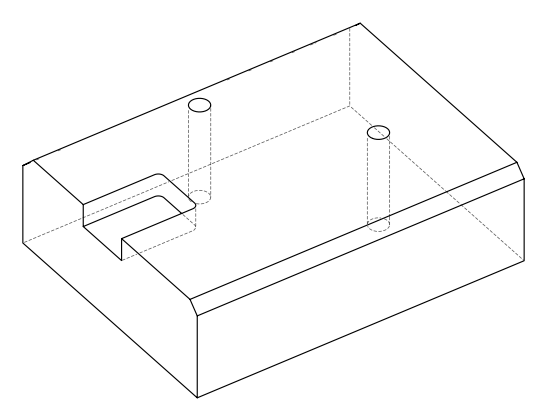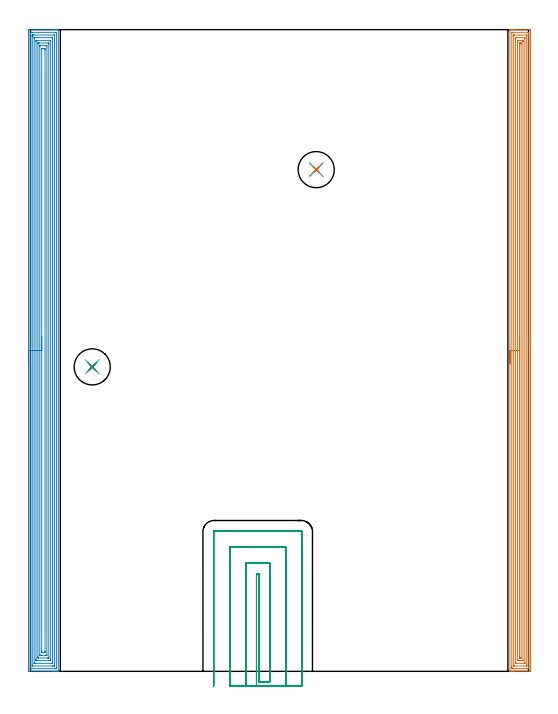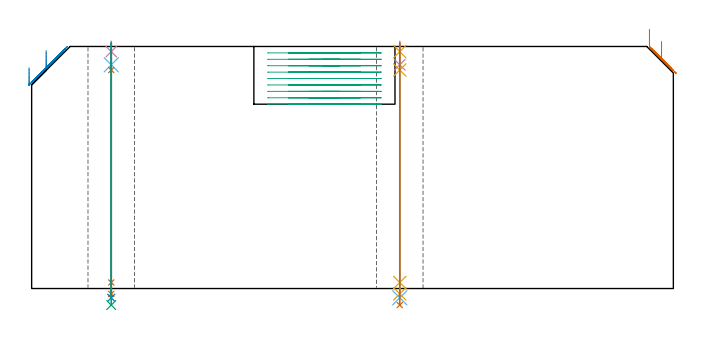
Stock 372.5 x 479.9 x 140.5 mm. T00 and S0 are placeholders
(PLAN: 13 operations, 10 tool changes, 78.2 min)
(1 AREA_MILL | FG_CHAMFER_SURFACE | UGT0205_001 | 23.28 min | 56897 mm3)
(2 AREA_MILL_1 | FG_CHAMFER_SURFACE_1 | UGT0205_001 | 31.12 min | 119316 mm3)
(3 MILL_SLOT | SLOT_PARTIAL_RECTANGULAR | NXT0201_012 | Follow Part, ap 4, ae 75% | 19.93 min | 308588 mm3)
(4 SPOT_DRILL | STEP1HOLE | NXT0321_9005460120000 | 0.05 min | 167 mm3)
(5 SPOT_DRILL_1 | STEP1HOLE_1 | NXT0321_9005460120000 | 0.05 min | 139 mm3)
(6 DRILL_BLIND_HOLE_INTO_CENTER | STEP1HOLE | UGT0301_191 | 0.05 min | 283 mm3)
(7 GUN_DRILL_THROUGH_HOLE | STEP1HOLE | UGT0307_003 | 0.64 min | 5004 mm3)
(8 SPADE_DRILL_TO_ENLARGE_THROUGH_HOLE | STEP1HOLE | UGT0306_008 | 0.59 min | 28286 mm3)
(9 DRILL_TO_ENLARGE_THROUGH_HOLE | STEP1HOLE | UGT0301_389 | 0.61 min | 46581 mm3)
(10 DRILL_BLIND_HOLE_INTO_CENTER_1 | STEP1HOLE_1 | UGT0301_191 | 0.05 min | 300 mm3)
(11 GUN_DRILL_THROUGH_HOLE_1 | STEP1HOLE_1 | UGT0307_003 | 0.64 min | 4966 mm3)
(12 SPADE_DRILL_TO_ENLARGE_THROUGH_HOLE_1 | STEP1HOLE_1 | UGT0306_008 | 0.59 min | 28318 mm3)
(13 DRILL_TO_ENLARGE_THROUGH_HOLE_1 | STEP1HOLE_1 | UGT0301_389 | 0.61 min | 46630 mm3)
(TOOL UGT0205_001 | Chamfer Mill 20 x 3 x 45 deg. | D20 FL50 Z2)
(TOOL NXT0201_012 | ENDMILL 16mm [2P460-1600-NA 1630] | D16 FL38 Z6)
(TOOL NXT0321_9005460120000 | NC Spot Drill, 142deg, 12mm, Carbide, Uncoated | D12 PA142 FL30 Z2)
(TOOL UGT0301_191 | Twist Drill 7.1 mm | D7.1 PA118 FL66 Z2)
(TOOL UGT0307_003 | Gun Drill 7 mm | D7 PA130 FL24 Z1)
(TOOL UGT0306_008 | Spade Drill 17.5mm | D17.5 PA132 FL10 Z2)
(TOOL UGT0301_389 | Twist Drill 27 mm | D27 PA118 FL165 Z2)
(OP 1 AREA_MILL)
G17 G21 G94 G90
T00 M6
G54
G17 G0 G90 X358.6 Y229.95 S1061 M3
G43 Z150.5 H0
G94 G1 Y229.988 Z149.628 F250.
Y230.102 Z148.763
Y230.291 Z147.912
Y230.553 Z147.08
Y230.887 Z146.274
Y231.29 Z145.5
Y231.758 Z144.764
Y232.29 Z144.072
Y232.879 Z143.429
Y233.522 Z142.839
Y234.214 Z142.308
Y234.95 Z141.84
Y235.724 Z141.437
Y236.53 Z141.103
Y237.362 Z140.841
Y238.214 Z140.652
Y239.078 Z140.538
Y239.95 Z140.5
Y479.733
X358.603 Y479.89 Z140.488
X358.647 Y479.893 Z140.444
X359.032 Y479.9 Z140.067
X359.4 Z139.699
X360.067 Z139.028
X361.291 Z137.806
X361.848 Z137.246
X362.46 Z136.635
X373.423 Z125.674
X373.704 Y479.898 Z125.394
X373.992 Y479.89 Z125.106
X373.999 Y479.602 Z125.099
X374. Y0.928 Z125.1
X373.999 Y0.614 Z125.101
X373.994 Y0.042 Z125.104
X373.992 Y0.008 Z125.106
X373.423 Y0. Z125.674
X361.848 Z137.246
X361.291 Z137.806
X360.958 Z138.139
X360.401 Z138.696
X360.067 Z139.028
X359.4 Z139.699
X359.032 Z140.067
X358.649 Z140.442
X358.603 Y0.01 Z140.488
X358.6 Y0.167 Z140.5
Y239.95
X360.014 Z139.086
Y477.553
X360.015 Y477.606 Z139.085
X360.018 Y477.712 Z139.082
X360.024 Y477.89 Z139.076
X360.067 Y477.892 Z139.033
X360.56 Y477.899 Z138.54
X371.642 Z127.458
X372.137 Y477.897 Z126.963
X372.533 Y477.89 Z126.567
X372.579 Y477.5 Z126.521
X372.582 Y477.451 Z126.518
X372.586 Y476.607 Z126.514
Y476.554
X372.585 Y2.294 Z126.515
X372.582 Y2.188 Z126.518
X372.576 Y2.01 Z126.524
X372.533 Y2.008 Z126.567
X372.04 Y2.001 Z127.06
X360.958 Z138.142
X360.463 Y2.003 Z138.637
X360.067 Y2.01 Z139.033
X360.021 Y2.4 Z139.079
X360.018 Y2.449 Z139.082
X360.014 Y3.293 Z139.086
Y3.346
Y239.95
X361.428 Z137.672
X361.429 Y475.714 Z137.671
Y475.819
X361.432 Y475.871 Z137.668
X361.434 Y475.888 Z137.666
X361.478 Y475.893 Z137.622
X361.663 Y475.899 Z137.437
X370.937 Z128.163
X371.061 Y475.896 Z128.039
X371.155 Y475.89 Z127.945
X371.165 Y475.852 Z127.935
X371.168 Y475.714 Z127.932
X371.171 Y475.294 Z127.929
Y4.186
Y4.081
X371.168 Y4.029 Z127.932
X371.165 Y4.012 Z127.935
X371.122 Y4.007 Z127.978
X370.937 Y4.001 Z128.163
X361.663 Z137.437
X361.539 Y4.005 Z137.561
X361.445 Y4.01 Z137.655
X361.435 Y4.048 Z137.665
X361.432 Y4.186 Z137.668
X361.429 Y4.606 Z137.671
X361.428 Y239.95 Z137.672
X362.843 Z136.257
Y473.035
X362.846 Y473.82 Z136.254
X362.85 Y473.874 Z136.25
X362.853 Y473.89 Z136.247
X362.875 Y473.892 Z136.225
X362.982 Y473.897 Z136.118
X363.198 Y473.899 Z135.902
X369.414 Z129.686
X369.621 Y473.897 Z129.479
X369.724 Y473.893 Z129.376
X369.746 Y473.89 Z129.354
X369.751 Y473.878 Z129.349
X369.752 Y473.84 Z129.348
X369.757 Y473.14 Z129.343
Y473.035
Y6.865
X369.753 Y6.08 Z129.347
X369.75 Y6.026 Z129.35
X369.747 Y6.01 Z129.353
X369.725 Y6.008 Z129.375
X369.618 Y6.003 Z129.482
X369.402 Y6.001 Z129.698
X363.186 Z135.914
X362.979 Y6.003 Z136.121
X362.876 Y6.007 Z136.224
X362.854 Y6.01 Z136.246
X362.849 Y6.022 Z136.251
X362.848 Y6.06 Z136.252
X362.843 Y6.76 Z136.257
Y6.865
Y239.95
X364.257 Z134.843
Y471.512
X364.259 Y471.775 Z134.841
X364.261 Y471.85 Z134.839
X364.264 Y471.888 Z134.836
X364.277 Y471.89 Z134.823
X364.357 Y471.895 Z134.743
X364.519 Y471.899 Z134.581
X367.432 Y471.9 Z131.668
X368.081 Y471.898 Z131.019
X368.327 Y471.895 Z130.773
X368.337 Y471.886 Z130.763
X368.34 Y471.882 Z130.76
X368.343 Y471.249 Z130.757
Y470.986
Y8.388
X368.341 Y8.125 Z130.759
X368.339 Y8.051 Z130.761
X368.336 Y8.012 Z130.764
X368.323 Y8.01 Z130.777
X368.243 Y8.005 Z130.857
X368.081 Y8.001 Z131.019
X365.168 Y8. Z133.932
X364.519 Y8.002 Z134.581
X364.273 Y8.005 Z134.827
X364.263 Y8.015 Z134.837
X364.26 Y8.018 Z134.84
X364.257 Y8.651 Z134.843
Y8.914
Y239.95
X365.671 Z133.429
X365.672 Y469.463 Z133.428
X365.674 Y469.778 Z133.426
X365.676 Y469.856 Z133.424
X365.678 Y469.887 Z133.422
X365.719 Y469.89 Z133.381
X365.867 Y469.897 Z133.233
X366.3 Y469.899 Z132.8
X366.758 Y469.897 Z132.342
X366.897 Y469.89 Z132.203
X366.922 Y469.884 Z132.178
X366.924 Y469.836 Z132.176
X366.927 Y469.727 Z132.173
X366.928 Y469.463 Z132.172
X366.929 Y468.832 Z132.171
X366.928 Y10.437 Z132.172
X366.926 Y10.122 Z132.174
X366.924 Y10.044 Z132.176
X366.922 Y10.013 Z132.178
X366.881 Y10.01 Z132.219
X366.733 Y10.003 Z132.367
X366.3 Y10.001 Z132.8
X365.842 Y10.003 Z133.258
X365.703 Y10.01 Z133.397
X365.678 Y10.016 Z133.422
X365.676 Y10.064 Z133.424
X365.673 Y10.173 Z133.427
X365.672 Y10.437 Z133.428
X365.671 Y11.068 Z133.429
Y239.95
Y240.822 Z133.467
Y241.687 Z133.581
Y242.538 Z133.77
Y243.37 Z134.032
Y244.176 Z134.366
Y244.95 Z134.769
Y245.686 Z135.237
Y246.378 Z135.768
Y247.021 Z136.358
Y247.61 Z137.001
Y248.142 Z137.693
Y248.61 Z138.429
Y249.013 Z139.203
Y249.347 Z140.009
Y249.609 Z140.841
Y249.798 Z141.692
Y249.912 Z142.557
Y249.95 Z143.429
G0 Z150.5
M5
M2
(OP 2 AREA_MILL_1)
G17 G21 G94 G90
T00 M6
G54
G17 G0 G90 X-1.5 Y229.95 S1061 M3
G43 Z150.5 H0
Z128.2
G94 G1 Y229.988 Z127.328 F250.
Y230.102 Z126.464
Y230.291 Z125.612
Y230.553 Z124.78
Y230.887 Z123.974
Y231.29 Z123.2
Y231.758 Z122.464
Y232.29 Z121.772
Y232.879 Z121.129
Y233.522 Z120.54
Y234.214 Z120.009
Y234.95 Z119.54
Y235.724 Z119.137
Y236.53 Z118.803
Y237.362 Z118.541
Y238.214 Z118.352
Y239.078 Z118.238
Y239.95 Z118.2
Y479.286
X-1.496 Y479.662 Z118.202
X-1.492 Y479.89 Z118.206
X-1.26 Y479.9 Z118.437
X17.016 Z136.711
X17.625 Z137.319
X18.179 Z137.876
X18.511 Z138.207
X19.065 Z138.762
X19.397 Z139.092
X20.061 Z139.76
X20.413 Z140.113
X20.774 Y479.893 Z140.465
X20.797 Y479.89 Z140.488
X20.8 Y479.733 Z140.5
Y0.167
X20.797 Y0.01 Z140.488
X20.774 Y0.008 Z140.465
X20.413 Y0. Z140.112
X20.061 Z139.76
X19.397 Z139.092
X18.179 Z137.876
X17.625 Z137.319
X5.94 Z125.637
X-0.983 Y0.001 Z118.714
X-1.199 Y0.003 Z118.498
X-1.492 Y0.008 Z118.206
X-1.494 Y0.099 Z118.203
X-1.499 Y0.614 Z118.201
X-1.5 Y1.134 Z118.2
Y239.95
X-0.086 Z119.614
Y477.489
X-0.084 Y477.721 Z119.616
X-0.082 Y477.83 Z119.618
X-0.079 Y477.877 Z119.621
X-0.004 Y477.89 Z119.696
X0.394 Y477.898 Z120.094
X0.789 Y477.9 Z120.489
X1.278 Z120.978
X19.001 Z138.701
X19.251 Y477.898 Z138.951
X19.357 Y477.893 Z139.057
X19.375 Y477.89 Z139.075
X19.379 Y477.877 Z139.079
X19.383 Y477.828 Z139.083
X19.385 Y477.722 Z139.085
X19.386 Y2.411 Z139.086
X19.384 Y2.18 Z139.084
X19.382 Y2.07 Z139.082
X19.379 Y2.023 Z139.079
X19.304 Y2.01 Z139.004
X18.906 Y2.002 Z138.606
X18.511 Y2.001 Z138.211
X18.022 Y2. Z137.722
X0.299 Z119.999
X0.049 Y2.002 Z119.749
X-0.057 Y2.007 Z119.643
X-0.075 Y2.01 Z119.625
X-0.079 Y2.023 Z119.621
X-0.083 Y2.072 Z119.617
X-0.085 Y2.178 Z119.615
X-0.086 Y239.95 Z119.614
X1.328 Z121.028
X1.329 Y474.821 Z121.029
X1.33 Y475.169 Z121.03
X1.334 Y475.714 Z121.034
X1.335 Y475.879 Z121.035
X1.497 Y475.893 Z121.197
X1.675 Y475.897 Z121.375
X2.377 Y475.9 Z122.077
X2.561 Z122.261
X17.625 Y475.899 Z137.325
X17.809 Y475.896 Z137.509
X17.932 Y475.891 Z137.632
X17.966 Y475.887 Z137.666
X17.967 Y475.872 Z137.667
X17.969 Y475.83 Z137.669
X17.971 Y475.714 Z137.671
Y5.079
X17.97 Y4.731 Z137.67
X17.966 Y4.186 Z137.666
X17.965 Y4.021 Z137.665
X17.803 Y4.007 Z137.503
X17.625 Y4.003 Z137.325
X16.923 Y4. Z136.623
X16.739 Z136.439
X1.675 Y4.001 Z121.375
X1.491 Y4.004 Z121.191
X1.368 Y4.009 Z121.068
X1.335 Y4.013 Z121.035
X1.333 Y4.028 Z121.033
X1.331 Y4.07 Z121.031
X1.329 Y4.186 Z121.029
X1.328 Y239.95 Z121.028
X2.743 Z122.443
Y473.035
X2.747 Y473.741 Z122.447
X2.75 Y473.845 Z122.45
X2.756 Y473.89 Z122.456
X2.804 Y473.892 Z122.504
X3.018 Y473.896 Z122.718
X3.447 Y473.9 Z123.147
X3.475 Z123.175
X15.881 Z135.581
X16.29 Y473.896 Z135.99
X16.494 Y473.892 Z136.194
X16.541 Y473.89 Z136.241
X16.55 Y473.862 Z136.25
X16.552 Y473.799 Z136.252
X16.557 Y473.219 Z136.257
Y6.865
X16.553 Y6.159 Z136.253
X16.55 Y6.055 Z136.25
X16.544 Y6.01 Z136.244
X16.496 Y6.008 Z136.196
X16.282 Y6.004 Z135.982
X15.853 Y6. Z135.553
X15.825 Z135.525
X3.419 Z123.119
X3.01 Y6.004 Z122.71
X2.806 Y6.008 Z122.506
X2.759 Y6.01 Z122.459
X2.75 Y6.038 Z122.45
X2.748 Y6.101 Z122.448
X2.743 Y6.681 Z122.443
Y239.95
X4.157 Z123.857
X4.158 Y471.249 Z123.858
X4.159 Y471.425 Z123.859
X4.164 Y471.604 Z123.864
X4.178 Y471.89 Z123.878
X4.333 Y471.895 Z124.033
X4.574 Y471.899 Z124.274
X14.321 Y471.9 Z134.021
X14.967 Y471.898 Z134.667
X15.059 Y471.895 Z134.759
X15.114 Y471.89 Z134.814
X15.136 Y471.877 Z134.836
X15.138 Y471.782 Z134.838
X15.142 Y471.427 Z134.842
X15.143 Y471.249 Z134.843
Y471.071
X15.142 Y8.651 Z134.842
X15.141 Y8.475 Z134.841
X15.136 Y8.296 Z134.836
X15.122 Y8.01 Z134.822
X14.967 Y8.005 Z134.667
X14.726 Y8.001 Z134.426
X4.979 Y8. Z124.679
X4.333 Y8.002 Z124.033
X4.241 Y8.005 Z123.941
X4.186 Y8.01 Z123.886
X4.164 Y8.023 Z123.864
X4.162 Y8.118 Z123.862
X4.158 Y8.473 Z123.858
X4.157 Y8.651 Z123.857
Y8.829
Y239.95
X5.571 Z125.271
X5.572 Y469.463 Z125.272
X5.574 Y469.732 Z125.274
X5.577 Y469.866 Z125.277
X5.578 Y469.89 Z125.278
X5.61 Y469.894 Z125.31
X5.673 Y469.898 Z125.373
X6.106 Y469.9 Z125.806
X6.558 Z126.258
X13.194 Y469.899 Z132.894
X13.651 Y469.896 Z133.351
X13.714 Y469.89 Z133.414
X13.722 Y469.824 Z133.422
X13.725 Y469.463 Z133.425
X13.728 Y468.925 Z133.428
Y10.437
X13.726 Y10.168 Z133.426
X13.723 Y10.034 Z133.423
X13.722 Y10.01 Z133.422
X13.69 Y10.006 Z133.39
X13.627 Y10.002 Z133.327
X13.194 Y10. Z132.894
X12.742 Z132.442
X6.106 Y10.001 Z125.806
X5.649 Y10.004 Z125.349
X5.586 Y10.01 Z125.286
X5.578 Y10.076 Z125.278
X5.575 Y10.437 Z125.275
X5.572 Y10.975 Z125.272
X5.571 Y239.95 Z125.271
X6.985 Z126.685
Y467.683
X6.992 Y467.89 Z126.692
X7.657 Y467.899 Z127.357
X11.422 Y467.9 Z131.122
X12.09 Y467.897 Z131.79
X12.308 Y467.89 Z132.008
X12.315 Y467.67 Z132.015
Y12.217
X12.308 Y12.01 Z132.008
X11.643 Y12.001 Z131.343
X7.878 Y12. Z127.578
X7.21 Y12.003 Z126.91
X6.992 Y12.01 Z126.692
X6.985 Y12.23 Z126.685
Y239.95
X8.4 Z128.1
Y464.998
X8.401 Y465.363 Z128.101
X8.407 Y465.891 Z128.107
X8.755 Y465.9 Z128.455
X10.527 Z130.227
X10.893 Y465.891 Z130.593
X10.898 Y465.526 Z130.598
X10.9 Y464.998 Z130.6
Y464.63
Y14.903
X10.899 Y14.537 Z130.599
X10.893 Y14.009 Z130.593
X10.545 Y14. Z130.245
X8.773 Z128.473
X8.764 Z128.464
X8.407 Y14.009 Z128.107
X8.402 Y14.374 Z128.102
X8.4 Y14.903 Z128.1
Y15.27
Y239.95
Y240.822 Z128.138
Y241.686 Z128.251
Y242.538 Z128.44
Y243.37 Z128.703
Y244.176 Z129.036
Y244.95 Z129.439
Y245.686 Z129.908
Y246.378 Z130.439
Y247.021 Z131.028
Y247.61 Z131.672
Y248.142 Z132.364
Y248.61 Z133.1
Y249.013 Z133.873
Y249.347 Z134.679
Y249.609 Z135.511
Y249.798 Z136.363
Y249.912 Z137.228
Y249.95 Z138.1
G0 Z150.5
M5
M2
(OP 3 MILL_SLOT)
G17 G21 G94 G90
T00 M6
G54
G17 G0 G90 X169. Y-11. S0 M3
G43 Z150.5 H1
Z136.778
G94 G1 Y-8. F250.
Y72.8 F500.
X170.9
Y-8.
X178.9
Y80.8
X161.
Y-8.
Y-11. F250.
X190.9
Y-8.
Y92.8 F500.
X149.
Y-8.
Y-11. F250.
X202.9
Y-8.
Y104.5 F500.
G3 X202.6 Y104.8 R0.3
G1 X137.3
G3 X137. Y104.5 R0.3
G1 Y-8.
Y-11. F250.
G0 X169. Z133.055
G1 Y-8.
Y72.8 F500.
X170.9
Y-8.
X178.9
Y80.8
X161.
Y-8.
Y-11. F250.
X190.9
Y-8.
Y92.8 F500.
X149.
Y-8.
Y-11. F250.
X202.9
Y-8.
Y104.5 F500.
G3 X202.6 Y104.8 R0.3
G1 X137.3
G3 X137. Y104.5 R0.3
G1 Y-8.
Y-11. F250.
G0 X169. Z129.333
G1 Y-8.
Y72.8 F500.
X170.9
Y-8.
X178.9
Y80.8
X161.
Y-8.
Y-11. F250.
X190.9
Y-8.
Y92.8 F500.
X149.
Y-8.
Y-11. F250.
X202.9
Y-8.
Y104.5 F500.
G3 X202.6 Y104.8 R0.3
G1 X137.3
G3 X137. Y104.5 R0.3
G1 Y-8.
Y-11. F250.
G0 X169. Z125.611
G1 Y-8.
Y72.8 F500.
X170.9
Y-8.
X178.9
Y80.8
X161.
Y-8.
Y-11. F250.
X190.9
Y-8.
Y92.8 F500.
X149.
Y-8.
Y-11. F250.
X202.9
Y-8.
Y104.5 F500.
G3 X202.6 Y104.8 R0.3
G1 X137.3
G3 X137. Y104.5 R0.3
G1 Y-8.
Y-11. F250.
G0 X169. Z121.889
G1 Y-8.
Y72.8 F500.
X170.9
Y-8.
X178.9
Y80.8
X161.
Y-8.
Y-11. F250.
X190.9
Y-8.
Y92.8 F500.
X149.
Y-8.
Y-11. F250.
X202.9
Y-8.
Y104.5 F500.
G3 X202.6 Y104.8 R0.3
G1 X137.3
G3 X137. Y104.5 R0.3
G1 Y-8.
Y-11. F250.
G0 X169. Z118.167
G1 Y-8.
Y72.8 F500.
X170.9
Y-8.
X178.9
Y80.8
X161.
Y-8.
Y-11. F250.
X190.9
Y-8.
Y92.8 F500.
X149.
Y-8.
Y-11. F250.
X202.9
Y-8.
Y104.5 F500.
G3 X202.6 Y104.8 R0.3
G1 X137.3
G3 X137. Y104.5 R0.3
G1 Y-8.
Y-11. F250.
G0 X169. Z114.444
G1 Y-8.
Y72.8 F500.
X170.9
Y-8.
X178.9
Y80.8
X161.
Y-8.
Y-11. F250.
X190.9
Y-8.
Y92.8 F500.
X149.
Y-8.
Y-11. F250.
X202.9
Y-8.
Y104.5 F500.
G3 X202.6 Y104.8 R0.3
G1 X137.3
G3 X137. Y104.5 R0.3
G1 Y-8.
Y-11. F250.
G0 X169. Z110.722
G1 Y-8.
Y72.8 F500.
X170.9
Y-8.
X178.9
Y80.8
X161.
Y-8.
Y-11. F250.
X190.9
Y-8.
Y92.8 F500.
X149.
Y-8.
Y-11. F250.
X202.9
Y-8.
Y104.5 F500.
G3 X202.6 Y104.8 R0.3
G1 X137.3
G3 X137. Y104.5 R0.3
G1 Y-8.
Y-11. F250.
G0 X169. Z107.
G1 Y-8.
Y72.8 F500.
X170.9
Y-8.
X178.9
Y80.8
X161.
Y-8.
Y-11. F250.
X190.9
Y-8.
Y92.8 F500.
X149.
Y-8.
Y-11. F250.
X202.9
Y-8.
Y104.5 F500.
G3 X202.6 Y104.8 R0.3
G1 X137.3
G3 X137. Y104.5 R0.3
G1 Y-8.
Y-11. F250.
G0 Z150.5
M5
M2
(OP 4 SPOT_DRILL)
G17 G21 G94 G90
T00 M6
G54
G17 G0 G90 X46.2 Y227.7 S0 M3
G43 Z150.5 H0
G94 G81 G98 Z137.5 F250. R143.5
G80
M5
M2
(OP 5 SPOT_DRILL_1)
G17 G21 G94 G90
T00 M6
G54
G17 G0 G90 X213.7 Y375.2 S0 M3
G43 Z150.5 H0
G94 G81 G98 Z137.5 F250. R143.5
G80
M5
M2
(OP 6 DRILL_BLIND_HOLE_INTO_CENTER)
G17 G21 G94 G90
T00 M6
G54
G17 G0 G90 X46.2 Y227.7 S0 M3
G43 Z150.5 H0
G94 G81 G98 Z129.85 F250. R142.5
G80
M5
M2
(OP 7 GUN_DRILL_THROUGH_HOLE)
G17 G21 G94 G90
T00 M6
G54
G17 G0 G90 X46.2 Y227.7 M8
G43 Z150.5 H0
Z138.433
S716 M3
G94 G1 Z126.821 F125. M26
G4 X.084
Z3.5 F250.
G4 X.084
Z-3.132 F125.
G4 X.084
M5
M9
G0 Z138.433
Z150.5
M2
(OP 8 SPADE_DRILL_TO_ENLARGE_THROUGH_HOLE)
G17 G21 G94 G90
T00 M6
G54
G17 G0 G90 X46.2 Y227.7 S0 M3
G43 Z150.5 H0
G94 G73 G98 Z-5.396 F250. Q16.211 R142.5
G80
M5
M2
(OP 9 DRILL_TO_ENLARGE_THROUGH_HOLE)
G17 G21 G94 G90
T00 M6
G54
G17 G0 G90 X46.2 Y227.7 S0 M3
G43 Z150.5 H0
G94 G73 G98 Z-9.612 F250. Q25.019 R142.5
G80
M5
M2
(OP 10 DRILL_BLIND_HOLE_INTO_CENTER_1)
G17 G21 G94 G90
T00 M6
G54
G17 G0 G90 X213.7 Y375.2 S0 M3
G43 Z150.5 H0
G94 G81 G98 Z129.85 F250. R142.5
G80
M5
M2
(OP 11 GUN_DRILL_THROUGH_HOLE_1)
G17 G21 G94 G90
T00 M6
G54
G17 G0 G90 X213.7 Y375.2 M8
G43 Z150.5 H0
Z138.433
S716 M3
G94 G1 Z126.821 F125. M26
G4 X.084
Z3.5 F250.
G4 X.084
Z-3.132 F125.
G4 X.084
M5
M9
G0 Z138.433
Z150.5
M2
(OP 12 SPADE_DRILL_TO_ENLARGE_THROUGH_HOLE_1)
G17 G21 G94 G90
T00 M6
G54
G17 G0 G90 X213.7 Y375.2 S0 M3
G43 Z150.5 H0
G94 G73 G98 Z-5.396 F250. Q16.211 R142.5
G80
M5
M2
(OP 13 DRILL_TO_ENLARGE_THROUGH_HOLE_1)
G17 G21 G94 G90
T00 M6
G54
G17 G0 G90 X213.7 Y375.2 S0 M3
G43 Z150.5 H0
G94 G73 G98 Z-9.612 F250. Q25.019 R142.5
G80
M5
M2
